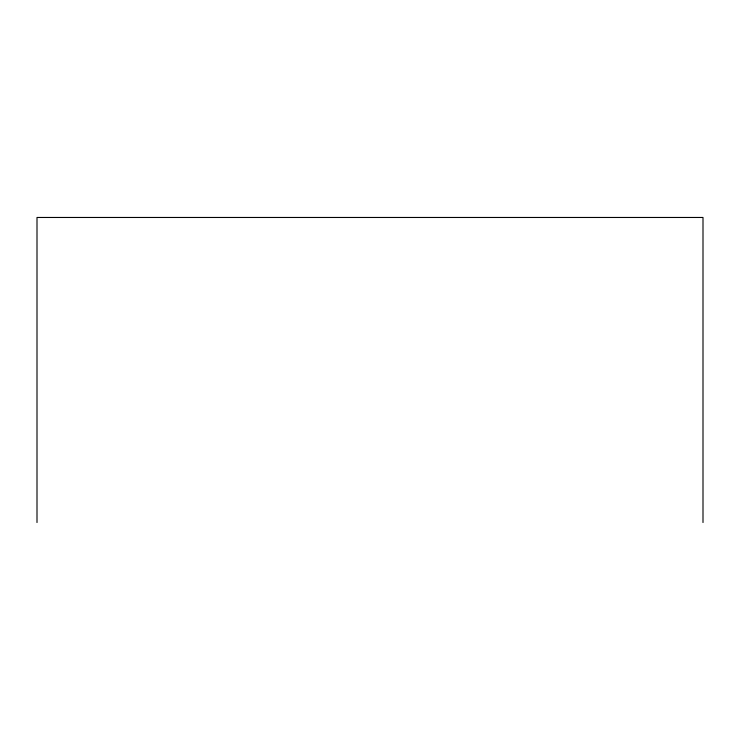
<?xml version="1.0" encoding="UTF-8"?>
<svg xmlns="http://www.w3.org/2000/svg" width="740" height="740" viewBox="0 0 740 740"><rect width="100%" height="100%" fill="white"/><g stroke="black" fill="none" stroke-linecap="round" stroke-linejoin="round"><path stroke-width="1.11" d="M703 522.533L703 217.468L37 217.468L37 522.533"/></g></svg>
